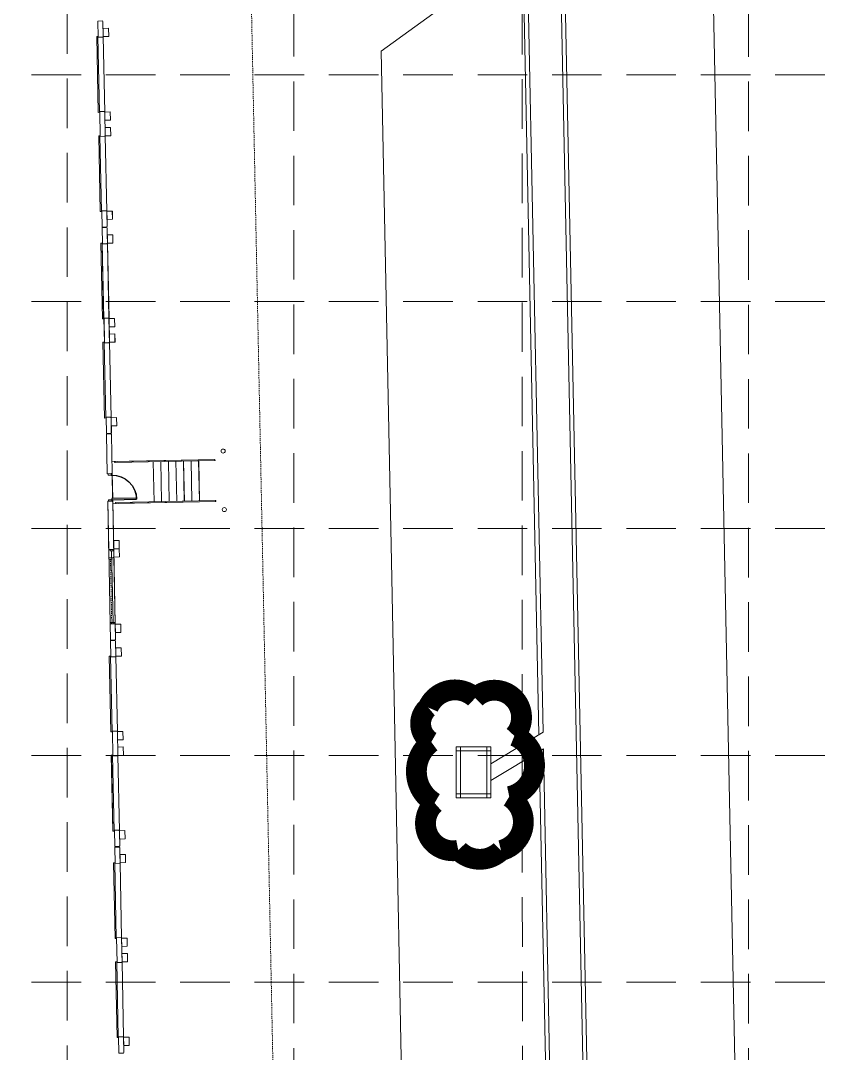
# Model space of a CAD drawing. Extents: x 2140663 to 2528301, y 336313 to 7007653.
# Drawn here: x 2528019.6 to 2528117.9, y 7006847.1 to 7006972.1 of the extents above; entities that cross this region are included whole.
import ezdxf

# ---------------------------------------------------------------- set-up
doc = ezdxf.new("R2010")
doc.units = 0
doc.header["$MEASUREMENT"] = 0
for name, pattern in [('HIDDEN', [0.375, 0.25, -0.125]), ('xdrc002ar$0$HIDDEN2', [0.1875, 0.125, -0.0625]), ('xdrc002pt$0$HIDDEN2', [0.1875, 0.125, -0.0625])]:
    doc.linetypes.add(name, pattern=pattern)
for name, color, linetype in [('1 PROPOSED CONTOURS', 43, 'Continuous'), ('GRID', 254, 'HIDDEN'), ('LEGEND', 7, 'Continuous'), ('xdrc002ar$0$BASE1$0$ADO', 8, 'Continuous'), ('xdrc002ar$0$BASE1$0$AFL', 1, 'Continuous'), ('xdrc002ar$0$BASE1$0$AFLHR', 7, 'Continuous'), ('xdrc002ar$0$BASE1$0$AFLST', 1, 'Continuous'), ('xdrc002ar$0$BASE1$0$awa', 7, 'Continuous'), ('xdrc002ar$0$WINDOWS', 8, 'Continuous'), ('xdrc002ar$0$XR3$0$BASE1$0$ADO', 3, 'Continuous'), ('xdrc002ar$0$XR3$0$BASE1$0$AFL', 1, 'Continuous'), ('xdrc002ar$0$XR3$0$BASE1$0$AFLHR', 2, 'Continuous'), ('xdrc002ar$0$XR3$0$BASE1$0$AFLST', 2, 'Continuous'), ('xdrc002ar$0$XR3$0$BASE1$0$awa', 4, 'Continuous'), ('xdrc002ar$0$XR3$0$WINDOWS', 2, 'Continuous'), ('xdrc002pt$0$V-ESMT-STRM-N', 2, 'xdrc002pt$0$HIDDEN2'), ('xdrc002STM$0$C-STRM-INLET-N', 5, 'Continuous'), ('xdrc002STM$0$C-STRM-PIPE-N', 5, 'Continuous')]:
    doc.layers.add(name, color=color, linetype=linetype)

# ---------------------------------------------------------------- blocks, each defined once
blk = doc.blocks.new('xdrc002ar$0$XR3$0$A$C228123AE')
at = {"layer": 'xdrc002ar$0$XR3$0$BASE1$0$ADO', "lineweight": 0}
for points in [[(22.61683327611536, 15.75429074559361), (22.61683327611536, 17.50429074559361), (132.6168332761154, 17.50429074559361), (132.6168332761154, 15.75429074559361)], [(166.6168332761154, 15.75429074559361), (166.6168332761154, 17.50429074559361), (276.6168332761154, 17.50429074559361), (276.6168332761154, 15.75429074559361)]]:
    blk.add_lwpolyline(points, close=True, dxfattribs=at)
at = {"layer": 'xdrc002ar$0$XR3$0$BASE1$0$AFL', "lineweight": 0}
for p, q in [((22.86683327844366, 8.004440076649189), (132.3668332770467, 8.004440076649189)), ((166.866833277978, 8.004440076649189), (276.366833276581, 8.004440076649189))]:
    blk.add_line(p, q, dxfattribs=at)
for points in [[(10.86683327844366, 8.004440078511834), (10.86683327844366, 0.004440078511834145), (22.86683327844366, 0.004440078511834145), (22.86683327844366, 8.004440078511834)], [(132.3668332770467, 8.004440078511834), (132.3668332770467, 0.004440078511834145), (144.3668332770467, 0.004440078511834145), (144.3668332770467, 8.004440078511834)], [(154.866833277978, 8.004440077580512), (154.866833277978, 0.00444007758051157), (166.866833277978, 0.00444007758051157), (166.866833277978, 8.004440077580512)], [(276.366833276581, 8.004440077580512), (276.366833276581, 0.00444007758051157), (288.366833276581, 0.00444007758051157), (288.366833276581, 8.004440077580512)]]:
    blk.add_lwpolyline(points, close=True, dxfattribs=at)
at = {"layer": 'xdrc002ar$0$XR3$0$BASE1$0$awa', "lineweight": 0}
for p, q in [((-0.008166723418980837, 15.25444007758051), (23.61683327611536, 15.25444007664919)), ((-0.008166723418980837, 15.25444007758051), (-0.008166723418980837, 8.754440076649189)), ((23.61683327658102, 8.754440076649189), (23.61683327611536, 15.25444007664919)), ((131.6168332770467, 8.754440078511834), (131.616833276581, 15.25444007851183)), ((131.6168332761154, 15.25444007758051), (167.6168332756497, 15.25444007571787)), ((167.616833276581, 8.754440076649189), (167.6168332756497, 15.25444007851183)), ((275.616833276581, 8.754440077580512), (275.6168332756497, 15.25444007758051)), ((275.6168332761154, 15.25444007664919), (299.241833276581, 15.25444007758051)), ((299.241833276581, 15.25444007758051), (299.241833276581, 8.754440077580512)), ((0.7418332765810192, 8.004440076649189), (-0.008166723418980837, 8.754440076649189)), ((0.7418332765810192, 8.004440076649189), (22.86683327658102, 8.004440076649189)), ((23.61683327658102, 8.754440076649189), (22.86683327658102, 8.004440076649189)), ((131.6168332770467, 8.754440078511834), (132.3668332770467, 8.004440078511834)), ((132.3668332770467, 8.004440078511834), (166.866833277978, 8.004440076649189)), ((166.866833276581, 8.004440076649189), (167.616833276581, 8.754440076649189)), ((276.366833276581, 8.004440077580512), (275.616833276581, 8.754440077580512)), ((276.366833276581, 8.004440077580512), (298.491833276581, 8.004440077580512)), ((299.241833276581, 8.754440077580512), (298.491833276581, 8.004440077580512))]:
    blk.add_line(p, q, dxfattribs=at)
blk = doc.blocks.new('xdrc002ar$0$XR3$0$BASE1$0$36D')
at = {"layer": 'xdrc002ar$0$XR3$0$BASE1$0$ADO'}
blk.add_lwpolyline([(-1.75, 1.000444171950221e-11), (0, 1.000444171950221e-11), (0, -35.99999999999), (-1.75, -35.99999999999)], close=True, dxfattribs=at)
blk.add_arc((0, 1.000444171950221e-11), 36, 180, 270, dxfattribs=at)
blk = doc.blocks.new('xdrc002ar$0$XR3$0$A$C65600574')
at = {"layer": 'xdrc002ar$0$XR3$0$BASE1$0$awa', "lineweight": 0}
blk.add_line((107.9999999990687, -6.499690967611969), (107.9999999897555, -1.999690865166485), dxfattribs=at)
at = {"layer": 'xdrc002ar$0$XR3$0$WINDOWS', "linetype": 'Continuous', "lineweight": 0}
for p, q in [((9.313225746154785e-09, -1.999690865166485), (2.000000009313226, -1.999690867960453)), ((4.656612873077393e-09, -6.499690865166485), (2.000000004656613, -6.499690867960453)), ((2.000000004656613, -6.49969086702913), (2.000000009313226, -1.999690867960453)), ((2.000000007916242, -4.248930997215211), (105.9999999920838, -4.248931059613824)), ((107.9999999897555, -1.999690865166485), (105.9999999897555, -1.999690867960453)), ((105.9999999944121, -6.49969086702913), (105.9999999897555, -1.999690867960453)), ((107.9999999944121, -6.499690865166485), (105.9999999944121, -6.499690867960453))]:
    blk.add_line(p, q, dxfattribs=at)
blk = doc.blocks.new('xdrc002ar$0$BASE1$0$36D')
at = {"layer": 'xdrc002ar$0$BASE1$0$ADO'}
blk.add_lwpolyline([(-1.75, 1.000444171950221e-11), (0, 1.000444171950221e-11), (0, -35.99999999999), (-1.75, -35.99999999999)], close=True, dxfattribs=at)
blk.add_arc((0, 1.000444171950221e-11), 36, 180, 270, dxfattribs=at)
blk = doc.blocks.new('A$C211968B4')
at = {"layer": 'LEGEND', "color": 170, "ltscale": 100, "const_width": 1.261430802800306}
blk.add_lwpolyline([(4.032914736308157, 6.67986492626369, 0.5205670505517462), (4.032914736308157, 6.67986492626369, 0.7651954600696135), (1.179535842966288, 5.243441569618881, 0.4178788784126488), (1.161860283929855, 2.658978256396949, 0.6649002420699669), (4.422610547859222, 2.161206842400134, 0.744833174426672), (8.10029117250815, 1.852431412786245, 0.9756416855879776), (10.39131185039878, 4.219029118306935, 0.5205670505517462), (9.820843972731382, 7.070041866973042, 0.5205670505517462), (7.729127584490925, 6.879974124021828, 0.5402640007904789), (4.032914736308157, 6.67986492626369)], format="xyb", close=True, dxfattribs=at)

msp = doc.modelspace()

# ---------------------------------------------------------------- linework, layer by layer
at = {"layer": '1 PROPOSED CONTOURS', "color": 43, "lineweight": 0}
msp.add_line((2528063.25558241, 7006968.455078548, 602.34), (2528072.417131322, 7006975.078661757, 602.34), dxfattribs=at)
at = {"layer": '1 PROPOSED CONTOURS', "color": 43, "lineweight": 0, "elevation": 602}
for points in [[(2528102.481542384, 7007023.667653915), (2528103.982195024, 7006949.747449639)], [(2528103.982195024, 7006949.747449639), (2528105.482847665, 7006875.827245364)], [(2528105.482847665, 7006875.827245364), (2528106.443631815, 7006828.500263252)]]:
    msp.add_lwpolyline(points, dxfattribs=at)
at = {"layer": '1 PROPOSED CONTOURS', "color": 43, "lineweight": 0, "extrusion": (0.9997932707205974, 0.02033262948588677, 0), "elevation": 2670010.724303708}
msp.add_lwpolyline([(6954053.907590792, 602.0000000000005), (6954117.73604639, 602.0000000000005)], dxfattribs=at)
at = {"layer": '1 PROPOSED CONTOURS', "color": 43, "lineweight": 0, "extrusion": (0.9998104067349667, 0.01947178945193209, 0), "elevation": 2664022.221226164}
msp.add_lwpolyline([(6956265.212556098, 602.0000000000002), (6956350.237185359, 602.0000000000002)], dxfattribs=at)
at = {"layer": 'GRID', "color": 253, "linetype": 'HIDDEN', "lineweight": 0, "ltscale": 24}
for p, q in [((2528080.45980197, 7006032.041801908), (2528080.250281271, 7007625.178615601)), ((2528107.768453324, 7006031.75605775), (2528107.707753342, 7007625.178615601)), ((2528025.314863435, 7006032.117452909), (2528025.21406728, 7007624.562990395)), ((2528052.75125109, 7006031.787906426), (2528052.67153935, 7007624.562990395)), ((2527228.947377252, 7006965.583660717), (2528272.331315909, 7006965.583660717)), ((2527228.947377252, 7006938.126188649), (2528272.331315909, 7006938.126188649)), ((2527228.947377252, 7006910.668716576), (2528272.331315909, 7006910.668716576)), ((2527228.947377252, 7006883.211244508), (2528272.331315909, 7006883.211244508)), ((2527228.947377252, 7006855.753772439), (2528272.331315909, 7006855.753772439))]:
    msp.add_line(p, q, dxfattribs=at)
at = {"layer": 'xdrc002ar$0$BASE1$0$ADO', "lineweight": 0}
for points in [[(2528029.172849031, 7006961.038033446), (2528029.027045798, 7006961.035073455), (2528028.84098928, 7006970.199848125), (2528028.986792513, 7006970.202808116)], [(2528029.416413927, 7006949.040510243), (2528029.270610694, 7006949.037550252), (2528029.084554176, 7006958.202324921), (2528029.230357409, 7006958.205284912)], [(2528029.680276825, 7006936.043149447), (2528029.534473591, 7006936.040189456), (2528029.348417073, 7006945.204964126), (2528029.494220307, 7006945.207924116)], [(2528029.923841721, 7006924.045626244), (2528029.778038488, 7006924.042666253), (2528029.59198197, 7006933.207440922), (2528029.737785203, 7006933.210400913)], [(2528030.695129722, 7006886.053513968), (2528030.549326488, 7006886.050553977), (2528030.36326997, 7006895.215328647), (2528030.509073204, 7006895.218288638)], [(2528030.938694618, 7006874.055990765), (2528030.792891385, 7006874.053030774), (2528030.606834867, 7006883.217805443), (2528030.7526381, 7006883.220765434)], [(2528031.202556619, 7006861.058674142), (2528031.056753385, 7006861.055714151), (2528030.870696867, 7006870.22048882), (2528031.016500101, 7006870.223448811)], [(2528031.446121515, 7006849.061150938), (2528031.300318282, 7006849.058190947), (2528031.114261764, 7006858.222965617), (2528031.260064997, 7006858.225925608)]]:
    msp.add_lwpolyline(points, close=True, dxfattribs=at)
at = {"layer": 'xdrc002ar$0$BASE1$0$ADO', "color": 7, "lineweight": 0}
for points in [[(2528030.206651741, 7006917.299291573), (2528030.602403371, 7006917.307325832), (2528030.605786217, 7006917.140693566), (2528030.210034587, 7006917.132659307)], [(2528030.270925815, 7006914.133278527), (2528030.666677445, 7006914.141312786), (2528030.670060291, 7006913.974680522), (2528030.274308661, 7006913.966646262)]]:
    msp.add_lwpolyline(points, close=True, dxfattribs=at)
at = {"layer": 'xdrc002ar$0$BASE1$0$AFL', "color": 7, "lineweight": 0}
for p, q in [((2528029.818113767, 7006961.071970754), (2528029.632902961, 7006970.195087356)), ((2528030.061678663, 7006949.074447551), (2528029.876467857, 7006958.197564153)), ((2528030.325541561, 7006936.077086755), (2528030.140330755, 7006945.200203357)), ((2528030.569106457, 7006924.079563552), (2528030.383895651, 7006933.202680154)), ((2528030.891321642, 7006908.207884421), (2528031.557850705, 7006908.221415805)), ((2528030.911618718, 7006907.208090829), (2528030.891321642, 7006908.207884421)), ((2528031.557850705, 7006908.221415805), (2528031.578147781, 7006907.221622212)), ((2528031.578147781, 7006907.221622212), (2528030.911618718, 7006907.208090829)), ((2528031.07653246, 7006899.084767885), (2528031.743061522, 7006899.098299268)), ((2528031.096829535, 7006898.084974291), (2528031.07653246, 7006899.084767885)), ((2528031.743061522, 7006899.098299268), (2528031.763358598, 7006898.098505675)), ((2528031.763358598, 7006898.098505675), (2528031.096829535, 7006898.084974291)), ((2528031.340394458, 7006886.087451276), (2528031.155183651, 7006895.210567879)), ((2528031.583959354, 7006874.089928073), (2528031.398748548, 7006883.213044675)), ((2528031.847821355, 7006861.09261145), (2528031.662610549, 7006870.215728052)), ((2528032.091386251, 7006849.095088246), (2528031.906175445, 7006858.218204848))]:
    msp.add_line(p, q, dxfattribs=at)
for points in [[(2528029.632902961, 7006970.195087356), (2528030.299432028, 7006970.20861874), (2528030.279134953, 7006971.20841234), (2528029.612605886, 7006971.194880957)], [(2528029.838410842, 7006960.072177154), (2528030.504939909, 7006960.085708537), (2528030.484642834, 7006961.085502137), (2528029.818113767, 7006961.071970754)], [(2528029.876467857, 7006958.197564153), (2528030.542996923, 7006958.211095536), (2528030.522699849, 7006959.210889136), (2528029.856170782, 7006959.197357753)], [(2528030.081975738, 7006948.074653951), (2528030.748504805, 7006948.088185334), (2528030.72820773, 7006949.087978934), (2528030.061678663, 7006949.074447551)], [(2528030.140330755, 7006945.200203357), (2528030.806859822, 7006945.21373474), (2528030.786562747, 7006946.213528341), (2528030.12003368, 7006946.199996958)], [(2528030.345838636, 7006935.077293155), (2528031.012367703, 7006935.090824538), (2528030.992070628, 7006936.090618138), (2528030.325541561, 7006936.077086755)], [(2528030.383895651, 7006933.202680154), (2528031.050424717, 7006933.216211537), (2528031.030127643, 7006934.216005137), (2528030.363598576, 7006934.202473754)], [(2528030.589403532, 7006923.079769951), (2528031.255932599, 7006923.093301334), (2528031.235635524, 7006924.093094935), (2528030.569106457, 7006924.079563552)], [(2528031.155183651, 7006895.210567879), (2528031.821712718, 7006895.224099262), (2528031.801415644, 7006896.223892862), (2528031.134886577, 7006896.210361479)], [(2528031.360691532, 7006885.087657676), (2528032.027220599, 7006885.101189059), (2528032.006923525, 7006886.100982659), (2528031.340394458, 7006886.087451276)], [(2528031.398748547, 7006883.213044675), (2528032.065277614, 7006883.226576058), (2528032.044980539, 7006884.226369658), (2528031.378451473, 7006884.212838275)], [(2528031.604256429, 7006873.090134473), (2528032.270785496, 7006873.103665856), (2528032.250488421, 7006874.103459456), (2528031.583959354, 7006874.089928073)], [(2528031.662610549, 7006870.215728052), (2528032.329139615, 7006870.229259435), (2528032.308842541, 7006871.229053035), (2528031.642313474, 7006871.215521652)], [(2528031.86811843, 7006860.092817849), (2528032.534647496, 7006860.106349233), (2528032.514350422, 7006861.106142833), (2528031.847821355, 7006861.09261145)], [(2528031.906175444, 7006858.218204848), (2528032.572704511, 7006858.231736232), (2528032.552407437, 7006859.231529832), (2528031.88587837, 7006859.217998449)], [(2528032.111683326, 7006848.095294646), (2528032.778212393, 7006848.108826029), (2528032.757915318, 7006849.108619629), (2528032.091386251, 7006849.095088246)]]:
    msp.add_lwpolyline(points, close=True, dxfattribs=at)
at = {"layer": 'xdrc002ar$0$BASE1$0$AFLHR', "color": 7, "lineweight": 0}
for p, q in [((2528041.174781362, 7006918.98059173), (2528030.676948635, 7006918.767472433)), ((2528043.09358955, 7006918.89452026), (2528031.072064362, 7006918.650468077)), ((2528043.091052416, 7006919.019494459), (2528031.322392311, 7006918.780575757)), ((2528041.277958164, 7006913.898307632), (2528030.780125437, 7006913.685188335)), ((2528043.191692084, 7006914.06218456), (2528031.170163942, 7006913.818132317)), ((2528043.194229218, 7006913.937210361), (2528031.425569113, 7006913.698291659))]:
    msp.add_line(p, q, dxfattribs=at)
for centre, start, end in [((2528031.070795794, 7006918.712955177), 91.16301711377088, 271.1630171137709), ((2528043.092320983, 7006918.95700736), 271.1630171137709, 91.16301711377088), ((2528031.171435462, 7006913.755645277), 91.16301711377088, 271.1630171137709), ((2528043.192960651, 7006913.999697461), 271.1630171137709, 91.16301711377088)]:
    msp.add_arc(centre, 0.06249997500000001, start, end, dxfattribs=at)
at = {"layer": 'xdrc002ar$0$BASE1$0$AFLST', "color": 7, "lineweight": 0}
for p, q in [((2528035.678453735, 7006918.743983614), (2528035.776556269, 7006913.911647914)), ((2528036.594931195, 7006918.762589267), (2528036.693033729, 7006913.930253566)), ((2528037.511408656, 7006918.78119492), (2528037.609511188, 7006913.948859219)), ((2528038.427886116, 7006918.799800573), (2528038.525988649, 7006913.967464873)), ((2528039.344363576, 7006918.818406225), (2528039.442466109, 7006913.986070525)), ((2528040.260841036, 7006918.837011878), (2528040.358943569, 7006914.004676178)), ((2528041.177318496, 7006918.855617532), (2528041.27542103, 7006914.023281831)), ((2528030.767862621, 7006914.289230297), (2528030.70527997, 7006917.371927209)), ((2528030.775474024, 7006913.9143077), (2528030.770822611, 7006914.143427065))]:
    msp.add_line(p, q, dxfattribs=at)
for centre in [(2528044.135730129, 7006920.040908388), (2528044.279501083, 7006912.959037105)]:
    msp.add_circle(centre, 0.2499999000000001, dxfattribs=at)
at = {"layer": 'xdrc002ar$0$BASE1$0$awa', "lineweight": 0}
for p, q in [((2528028.990169695, 7006972.088681092), (2528029.531724562, 7006972.099675341)), ((2528029.030129561, 7006970.120337441), (2528028.990169695, 7006972.088681092)), ((2528029.531724562, 7006972.099675341), (2528029.595480229, 7006972.038456807)), ((2528029.632902961, 7006970.195087356), (2528029.595480229, 7006972.038456807)), ((2528029.571684428, 7006970.13133169), (2528029.030129561, 7006970.120337441)), ((2528029.632902961, 7006970.195087356), (2528029.571684428, 7006970.13133169)), ((2528029.7543581, 7006961.133189287), (2528029.212803233, 7006961.122195038)), ((2528029.273694457, 7006958.122814237), (2528029.212803233, 7006961.122195038)), ((2528029.818113767, 7006961.071970754), (2528029.7543581, 7006961.133189287)), ((2528029.876467857, 7006958.197564153), (2528029.818113767, 7006961.071970754)), ((2528029.815249324, 7006958.133808486), (2528029.273694457, 7006958.122814237)), ((2528029.815249324, 7006958.133808486), (2528029.876467857, 7006958.197564153)), ((2528029.997922996, 7006949.135666084), (2528029.456368129, 7006949.124671835)), ((2528029.496327995, 7006947.156328185), (2528029.456368129, 7006949.124671835)), ((2528029.997922996, 7006949.135666084), (2528030.061678663, 7006949.074447551)), ((2528030.099101395, 7006947.2310781), (2528030.061678663, 7006949.074447551)), ((2528029.496327995, 7006947.156328185), (2528030.037882862, 7006947.167322433)), ((2528029.497597489, 7006947.093797092), (2528030.039152356, 7006947.104791341)), ((2528029.537557355, 7006945.125453441), (2528029.497597489, 7006947.093797092)), ((2528030.099101395, 7006947.2310781), (2528030.037882862, 7006947.167322433)), ((2528030.039152356, 7006947.104791341), (2528030.102908023, 7006947.043572808)), ((2528030.140330755, 7006945.200203357), (2528030.102908023, 7006947.043572808)), ((2528030.079112221, 7006945.13644769), (2528029.537557355, 7006945.125453441)), ((2528030.140330755, 7006945.200203357), (2528030.079112221, 7006945.13644769)), ((2528030.261785894, 7006936.138305288), (2528029.720231027, 7006936.127311039)), ((2528029.781122251, 7006933.127930238), (2528029.720231027, 7006936.127311039)), ((2528030.325541561, 7006936.077086755), (2528030.261785894, 7006936.138305288)), ((2528030.383895651, 7006933.202680154), (2528030.325541561, 7006936.077086755)), ((2528030.322677118, 7006933.138924487), (2528029.781122251, 7006933.127930238)), ((2528030.322677118, 7006933.138924487), (2528030.383895651, 7006933.202680154)), ((2528030.50535079, 7006924.140782084), (2528029.963795923, 7006924.129787835)), ((2528030.003755789, 7006922.161444185), (2528029.963795923, 7006924.129787835)), ((2528030.50535079, 7006924.140782084), (2528030.569106457, 7006924.079563552)), ((2528030.606529189, 7006922.236194101), (2528030.569106457, 7006924.079563552)), ((2528030.003755789, 7006922.161444185), (2528030.545310656, 7006922.172438433)), ((2528030.606529189, 7006922.236194101), (2528030.545310656, 7006922.172438433)), ((2528030.512450386, 7006897.104161614), (2528031.054005253, 7006897.115155863)), ((2528030.552410251, 7006895.135817963), (2528030.512450386, 7006897.104161614)), ((2528031.054005253, 7006897.115155863), (2528031.11776092, 7006897.053937329)), ((2528031.155183651, 7006895.210567879), (2528031.11776092, 7006897.053937329)), ((2528031.093965118, 7006895.146812212), (2528030.552410251, 7006895.135817963)), ((2528031.155183651, 7006895.210567879), (2528031.093965118, 7006895.146812212)), ((2528031.27663879, 7006886.148669809), (2528030.735083924, 7006886.13767556)), ((2528030.795975148, 7006883.138294759), (2528030.735083924, 7006886.13767556)), ((2528031.340394458, 7006886.087451276), (2528031.27663879, 7006886.148669809)), ((2528031.398748547, 7006883.213044675), (2528031.340394458, 7006886.087451276)), ((2528031.337530015, 7006883.149289008), (2528030.795975148, 7006883.138294759)), ((2528031.337530015, 7006883.149289008), (2528031.398748547, 7006883.213044675)), ((2528031.520203687, 7006874.151146606), (2528030.97864882, 7006874.140152357)), ((2528031.018608686, 7006872.171808707), (2528030.97864882, 7006874.140152357)), ((2528031.520203687, 7006874.151146606), (2528031.583959354, 7006874.089928073)), ((2528031.621382086, 7006872.246558622), (2528031.583959354, 7006874.089928073)), ((2528031.018608686, 7006872.171808707), (2528031.560163553, 7006872.182802955)), ((2528031.019877283, 7006872.109321787), (2528031.56143215, 7006872.120316036)), ((2528031.059837149, 7006870.140978136), (2528031.019877283, 7006872.109321787)), ((2528031.621382086, 7006872.246558622), (2528031.560163553, 7006872.182802955)), ((2528031.56143215, 7006872.120316036), (2528031.625187817, 7006872.059097502)), ((2528031.662610549, 7006870.215728052), (2528031.625187817, 7006872.059097502)), ((2528031.601392015, 7006870.151972385), (2528031.059837149, 7006870.140978136)), ((2528031.662610549, 7006870.215728052), (2528031.601392015, 7006870.151972385)), ((2528031.784065688, 7006861.153829983), (2528031.242510821, 7006861.142835733)), ((2528031.847821355, 7006861.09261145), (2528031.784065688, 7006861.153829983)), ((2528031.303402045, 7006858.143454933), (2528031.242510821, 7006861.142835733)), ((2528031.906175444, 7006858.218204848), (2528031.847821355, 7006861.09261145)), ((2528031.844956912, 7006858.154449182), (2528031.303402045, 7006858.143454933)), ((2528031.844956912, 7006858.154449182), (2528031.906175444, 7006858.218204848)), ((2528032.027630584, 7006849.156306779), (2528031.486075717, 7006849.14531253)), ((2528031.526035583, 7006847.17696888), (2528031.486075717, 7006849.14531253)), ((2528032.027630584, 7006849.156306779), (2528032.091386251, 7006849.095088246)), ((2528032.128808983, 7006847.251718796), (2528032.091386251, 7006849.095088246)), ((2528031.526035583, 7006847.17696888), (2528032.06759045, 7006847.187963128)), ((2528032.128808983, 7006847.251718796), (2528032.06759045, 7006847.187963128))]:
    msp.add_line(p, q, dxfattribs=at)
at = {"layer": 'xdrc002ar$0$BASE1$0$awa', "color": 7, "lineweight": 0}
for p, q in [((2528030.005023468, 7006922.099001258), (2528030.546578331, 7006922.109995507)), ((2528030.005023468, 7006922.099001258), (2528030.102506575, 7006917.297177293)), ((2528030.610333998, 7006922.048776975), (2528030.546578331, 7006922.109995507)), ((2528030.610333998, 7006922.048776975), (2528030.70527997, 7006917.371927209)), ((2528030.644061438, 7006917.308171543), (2528030.102506575, 7006917.297177293)), ((2528030.70527997, 7006917.371927209), (2528030.644061438, 7006917.308171543)), ((2528030.711718358, 7006913.975526233), (2528030.170163495, 7006913.964531984)), ((2528030.170163495, 7006913.964531984), (2528030.308845323, 7006907.133340911)), ((2528030.775474024, 7006913.9143077), (2528030.711718358, 7006913.975526233)), ((2528030.775474024, 7006913.914307701), (2528030.911618718, 7006907.208090829)), ((2528030.850400186, 7006907.144335161), (2528030.308845323, 7006907.133340911)), ((2528030.850374428, 7006907.144334638), (2528030.475451822, 7006907.136723234)), ((2528030.911618718, 7006907.208090829), (2528030.850400186, 7006907.144335161)), ((2528031.012776793, 7006899.145986416), (2528030.47122193, 7006899.134992166)), ((2528030.47122193, 7006899.134992166), (2528030.511181798, 7006897.166648531)), ((2528031.07653246, 7006899.084767885), (2528031.012776793, 7006899.145986416)), ((2528031.07653246, 7006899.084767885), (2528031.113955193, 7006897.241398447)), ((2528030.511181798, 7006897.166648531), (2528031.052736661, 7006897.17764278)), ((2528031.052736661, 7006897.17764278), (2528031.113955193, 7006897.241398447))]:
    msp.add_line(p, q, dxfattribs=at)
at = {"layer": 'xdrc002ar$0$WINDOWS', "color": 7, "linetype": 'Continuous', "lineweight": 0}
for p, q in [((2528030.308807094, 7006907.133340539), (2528030.31218994, 7006906.966708273)), ((2528030.687112537, 7006906.974319678), (2528030.31218994, 7006906.966708273)), ((2528030.683729691, 7006907.140951943), (2528030.687112537, 7006906.974319678)), ((2528030.911618718, 7006907.208090829), (2528031.07653246, 7006899.084767885)), ((2528030.842723452, 7006899.309235465), (2528030.467800855, 7006899.301624062)), ((2528030.471183701, 7006899.134991797), (2528030.467800855, 7006899.301624062)), ((2528030.846106298, 7006899.142603199), (2528030.842723452, 7006899.309235465))]:
    msp.add_line(p, q, dxfattribs=at)
at = {"layer": 'xdrc002ar$0$WINDOWS', "color": 7, "linetype": 'xdrc002ar$0$HIDDEN2', "lineweight": 0}
msp.add_line((2528030.499587928, 7006906.970512691), (2528030.655198849, 7006899.305428478), dxfattribs=at)
at = {"layer": 'xdrc002ar$0$XR3$0$BASE1$0$ADO', "color": 7, "lineweight": 0}
for points in [[(2528030.204597143, 7006917.299106839), (2528030.600348776, 7006917.307140987), (2528030.603731574, 7006917.140508721), (2528030.207979941, 7006917.132474572)], [(2528030.268870319, 7006914.133093777), (2528030.664621952, 7006914.141127924), (2528030.66800475, 7006913.974495657), (2528030.272253118, 7006913.96646151)]]:
    msp.add_lwpolyline(points, close=True, dxfattribs=at)
at = {"layer": 'xdrc002ar$0$XR3$0$BASE1$0$AFL', "color": 7, "lineweight": 0}
for points in [[(2528030.868967674, 7006909.207493093), (2528031.53549674, 7006909.221024288), (2528031.555793533, 7006908.221230689), (2528030.889264467, 7006908.207699494)], [(2528031.074472698, 7006899.084582904), (2528031.741001764, 7006899.098114099), (2528031.761298556, 7006898.098320501), (2528031.09476949, 7006898.084789306)]]:
    msp.add_lwpolyline(points, close=True, dxfattribs=at)
at = {"layer": 'xdrc002ar$0$XR3$0$BASE1$0$AFLHR', "color": 7, "lineweight": 0}
for p, q in [((2528041.172727241, 7006918.980403887), (2528030.674894453, 7006918.767287568)), ((2528043.091535404, 7006918.894331873), (2528031.070010146, 7006918.650283098)), ((2528043.088998305, 7006919.019306074), (2528031.320338133, 7006918.780390709)), ((2528041.275902602, 7006913.89811976), (2528030.778069815, 7006913.68500344)), ((2528043.189636568, 7006914.061996146), (2528031.168108357, 7006913.817947311)), ((2528043.192173667, 7006913.937021947), (2528031.423513494, 7006913.698106581))]:
    msp.add_line(p, q, dxfattribs=at)
for centre, start, end in [((2528031.068741596, 7006918.712770198), 91.1630006841799, 271.1630006841799), ((2528043.090266855, 7006918.956818974), 271.1630006841799, 91.1630006841799), ((2528031.169379859, 7006913.755460271), 91.1630006841799, 271.1630006841799), ((2528043.190905117, 7006913.999509046), 271.1630006841799, 91.1630006841799)]:
    msp.add_arc(centre, 0.062499975, start, end, dxfattribs=at)
at = {"layer": 'xdrc002ar$0$XR3$0$BASE1$0$AFLST', "color": 7, "lineweight": 0}
for p, q in [((2528035.676399546, 7006918.743797329), (2528035.77450071, 7006913.911461603)), ((2528036.592877012, 7006918.762402724), (2528036.690978175, 7006913.930066995)), ((2528037.509354478, 7006918.781008116), (2528037.607455641, 7006913.948672389)), ((2528038.425831943, 7006918.799613509), (2528038.523933106, 7006913.967277781)), ((2528039.342309408, 7006918.818218902), (2528039.440410572, 7006913.985883174)), ((2528040.258786874, 7006918.836824295), (2528040.356888037, 7006914.004488567)), ((2528041.175264339, 7006918.855429688), (2528041.273365502, 7006914.023093961)), ((2528030.765807169, 7006914.289045406), (2528030.703225393, 7006917.371742335)), ((2528030.773418467, 7006913.914122806), (2528030.768767118, 7006914.143242173))]:
    msp.add_line(p, q, dxfattribs=at)
for centre in [(2528044.133676308, 7006920.040719707), (2528044.277445254, 7006912.958848382)]:
    msp.add_circle(centre, 0.2499999, dxfattribs=at)
at = {"layer": 'xdrc002ar$0$XR3$0$BASE1$0$awa', "color": 7, "lineweight": 0}
for p, q in [((2528030.002970231, 7006922.098816581), (2528030.544525097, 7006922.109810677)), ((2528030.002970231, 7006922.098816581), (2528030.100451976, 7006917.29699259)), ((2528030.608280747, 7006922.048592127), (2528030.544525097, 7006922.109810677)), ((2528030.608280747, 7006922.048592127), (2528030.703225392, 7006917.371742335)), ((2528030.642006842, 7006917.307986686), (2528030.100451977, 7006917.29699259)), ((2528030.703225392, 7006917.371742335), (2528030.642006842, 7006917.307986686)), ((2528030.709662817, 7006913.975341357), (2528030.168107951, 7006913.964347261)), ((2528030.168107951, 7006913.964347261), (2528030.28649105, 7006908.132949748)), ((2528030.773418467, 7006913.914122806), (2528030.709662817, 7006913.975341357)), ((2528030.773418466, 7006913.914122807), (2528030.889264467, 7006908.207699494)), ((2528030.828045917, 7006908.143943844), (2528030.28649105, 7006908.132949748)), ((2528030.889264467, 7006908.207699494), (2528030.828045917, 7006908.143943844)), ((2528031.010717048, 7006899.145801455), (2528030.469162182, 7006899.13480736)), ((2528030.469162182, 7006899.134807358), (2528030.509121492, 7006897.166463712)), ((2528031.074472698, 7006899.084582904), (2528031.010717048, 7006899.145801455)), ((2528031.074472698, 7006899.084582904), (2528031.111894909, 7006897.241213458)), ((2528030.509121492, 7006897.166463712), (2528031.050676358, 7006897.177457807)), ((2528031.050676358, 7006897.177457807), (2528031.111894909, 7006897.241213458))]:
    msp.add_line(p, q, dxfattribs=at)
at = {"layer": 'xdrc002ar$0$XR3$0$WINDOWS', "color": 7, "linetype": 'Continuous', "lineweight": 0}
for p, q in [((2528030.469162182, 7006899.13480736), (2528030.286491052, 7006908.132949748)), ((2528030.889264467, 7006908.207699494), (2528031.074472698, 7006899.084582904))]:
    msp.add_line(p, q, dxfattribs=at)
at = {"layer": 'xdrc002pt$0$V-ESMT-STRM-N', "color": 7, "lineweight": 0}
msp.add_line((2528061.615909888, 7006281.728490265), (2528044.540302898, 7007122.77269759), dxfattribs=at)
at = {"layer": 'xdrc002STM$0$C-STRM-INLET-N', "color": 5, "lineweight": 0}
for p, q in [((2528076.536356582, 7006884.257572757, -600.5), (2528072.348856582, 7006884.257572757, -600.5)), ((2528072.348856582, 7006878.070072757, -600.5), (2528072.348856582, 7006884.257572757, -600.5)), ((2528072.348856582, 7006884.257572757, -600.5), (2528072.848856582, 7006884.257572757, -600.5)), ((2528072.348856582, 7006883.757572757, -600.5), (2528076.536356582, 7006883.757572757, -600.5)), ((2528072.848856582, 7006878.070072757, -600.5), (2528072.848856582, 7006884.257572757, -600.5)), ((2528076.036356582, 7006884.257572757, -600.5), (2528076.536356582, 7006884.257572757, -600.5)), ((2528076.036356582, 7006884.257572757, -600.5), (2528076.036356582, 7006878.070072757, -600.5)), ((2528076.536356582, 7006884.257572757, -600.5), (2528076.536356582, 7006878.070072757, -600.5)), ((2528076.536356582, 7006878.570072757, -600.5), (2528072.348856582, 7006878.570072757, -600.5)), ((2528076.536356582, 7006878.070072757, -600.5), (2528072.348856582, 7006878.070072757, -600.5))]:
    msp.add_line(p, q, dxfattribs=at)
at = {"layer": 'xdrc002STM$0$C-STRM-PIPE-N', "color": 5, "lineweight": 0}
for p, q in [((2528082.360281762, 7006885.718563072), (2528079.668196452, 7007018.314889425)), ((2528082.854319002, 7006886.017328062), (2528080.168093416, 7007018.325038766)), ((2528082.854319018, 7006886.01732807), (2528080.168093432, 7007018.325038766)), ((2528090.265886434, 7006718.02413555), (2528084.167269258, 7007018.406233497)), ((2528090.764899589, 7006718.077816218), (2528084.667166224, 7007018.416382838)), ((2528076.536356582, 7006882.196591869), (2528082.854319018, 7006886.01732807)), ((2528076.536356582, 7006880.15147693), (2528082.895337091, 7006883.997018479)), ((2528085.745593453, 7006718.977972821), (2528082.401299835, 7006883.698253482)), ((2528086.239630708, 7006719.276737818), (2528082.895337091, 7006883.997018479))]:
    msp.add_line(p, q, dxfattribs=at)

# ---------------------------------------------------------------- block references
at = {"linetype": 'Continuous', "lineweight": 0, "xscale": 2, "yscale": 2, "zscale": 2, "rotation": 90}
msp.add_blockref('A$C211968B4', (2528083.089370145, 7006869.372911664), dxfattribs=at)
at = {"layer": 'xdrc002ar$0$BASE1$0$ADO', "color": 7, "lineweight": 0, "xscale": -0.08333330060098763, "yscale": 0.08333330060098731, "zscale": 0.08333330000000001, "rotation": 91.16301703732766}
msp.add_blockref('xdrc002ar$0$BASE1$0$36D', (2528030.666677445, 7006914.141312786), dxfattribs=at)
at = {"layer": 'xdrc002ar$0$XR3$0$BASE1$0$ADO', "color": 7, "lineweight": 0, "xscale": -0.0833333000000012, "yscale": 0.08333329999999961, "zscale": 0.08333330000000001, "rotation": 91.16300068418002}
msp.add_blockref('xdrc002ar$0$XR3$0$BASE1$0$36D', (2528030.664621952, 7006914.141127924), dxfattribs=at)
at = {"layer": 'xdrc002ar$0$XR3$0$BASE1$0$awa', "color": 7, "linetype": 'Continuous', "lineweight": 0, "xscale": 0.08333330000000119, "yscale": 0.08333329999999961, "zscale": 0.08333330000000001, "rotation": 91.1630006841798}
for name, p in [('xdrc002ar$0$XR3$0$A$C228123AE', (2528030.76520902, 7006947.182625422)), ('xdrc002ar$0$XR3$0$A$C228123AE', (2528031.272629727, 7006922.187741278)), ('xdrc002ar$0$XR3$0$A$C65600574', (2528030.469162172, 7006899.134807358)), ('xdrc002ar$0$XR3$0$A$C228123AE', (2528032.287468452, 7006872.198105512)), ('xdrc002ar$0$XR3$0$A$C228123AE', (2528032.794888262, 7006847.203265541))]:
    msp.add_blockref(name, p, dxfattribs=at)

doc.saveas('drawing.dxf')
